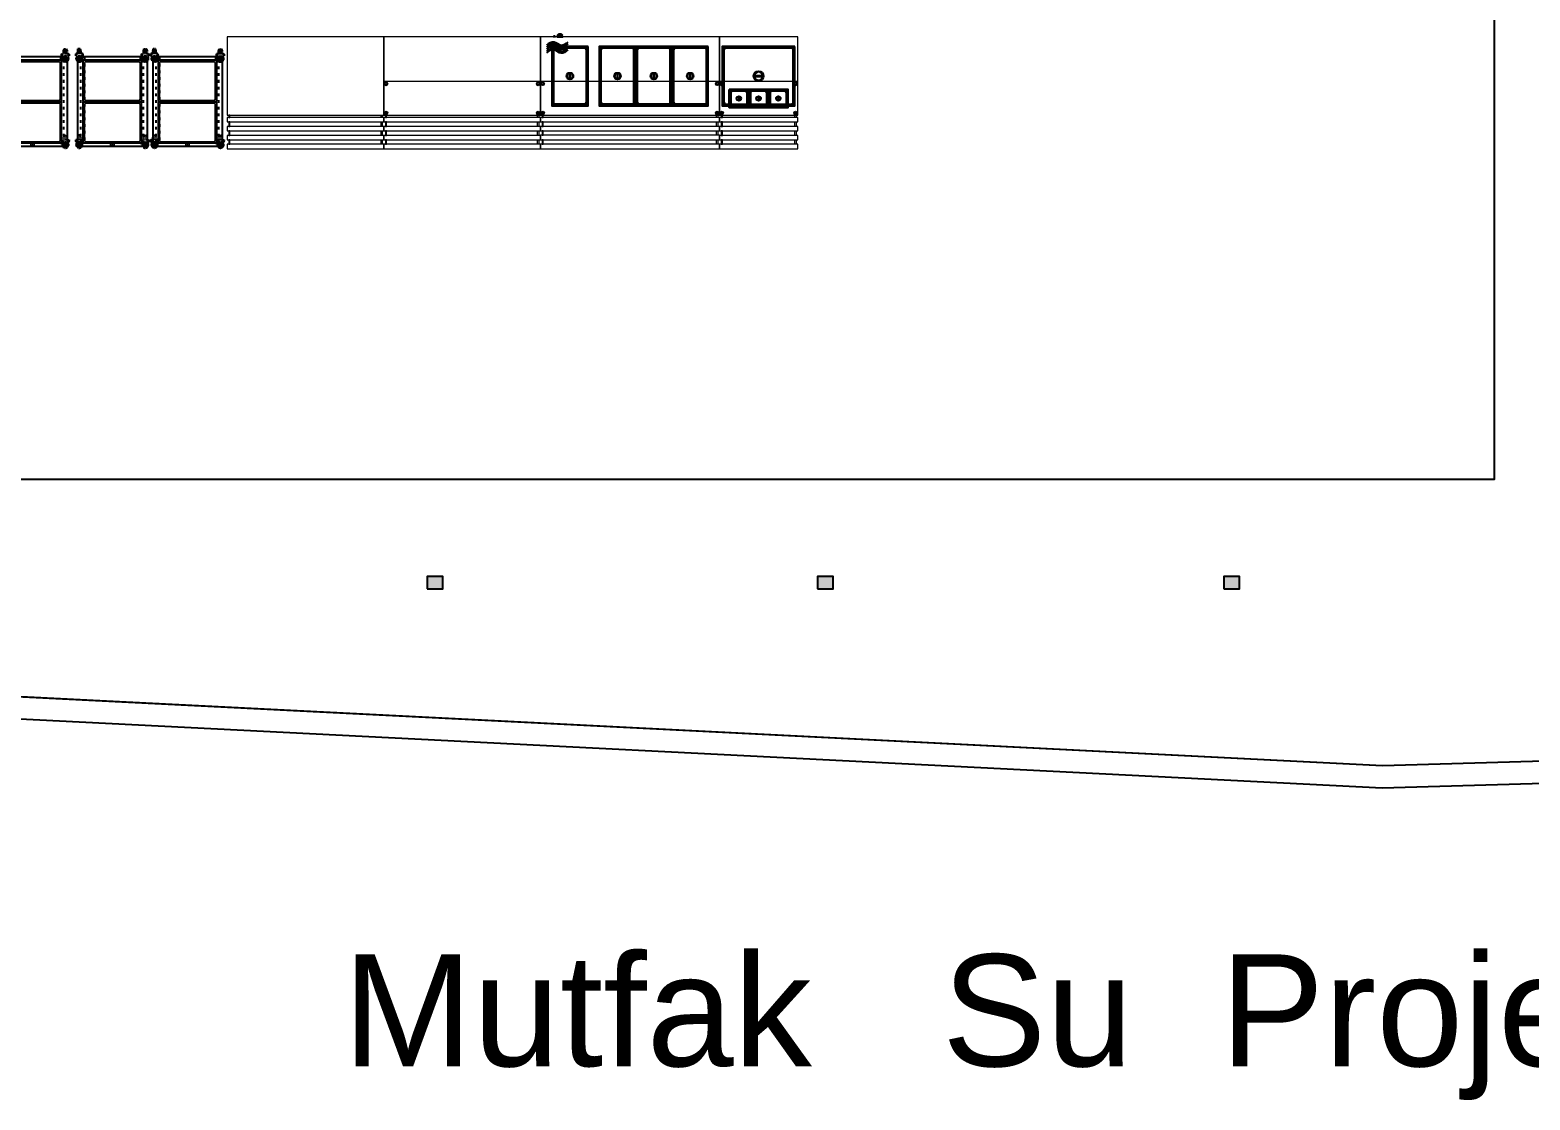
# Model space of a CAD drawing. Header units: millimetres. Extents: x -3164 to 12587, y -18082 to -16228.
# Drawn here: x 5888 to 7229, y -18038 to -17082 of the extents above; entities that cross this region are included whole.
import ezdxf

# ---------------------------------------------------------------- set-up
doc = ezdxf.new("R2010")
doc.units = ezdxf.units.MM
for name, pattern in [('ACAD_ISO03W100', [30, 12, -18]), ('DASHED', [0.75, 0.5, -0.25]), ('HIDDEN2', [0.1875, 0.125, -0.0625])]:
    doc.linetypes.add(name, pattern=pattern)
doc.layers.add('MUTAŞ', color=7, linetype='Continuous')
doc.styles.add('020', font='arial.ttf', dxfattribs={"height": 20})

# ---------------------------------------------------------------- blocks, each defined once
blk = doc.blocks.new('RTGRRY')
at = {"color": 7}
for points in [[(554.2, -1624.7), (554.2, -1689.7), (607.2, -1689.7), (607.2, -1624.7)], [(554.7, -1625.2), (554.7, -1689.2), (606.7, -1689.2), (606.7, -1625.2)], [(555, -1625.4), (555, -1688.9), (606.5, -1688.9), (606.5, -1625.4)]]:
    blk.add_lwpolyline(points, close=True, dxfattribs=at)
blk.add_lwpolyline([(555.7, -1628.2), (555.7, -1686.2, 0.414214), (557.7, -1688.2), (603.7, -1688.2, 0.414214), (605.7, -1686.2), (605.7, -1628.2, 0.414214), (603.7, -1626.2), (557.7, -1626.2, 0.414214)], format="xyb", close=True, dxfattribs=at)
for points in [[(580.4, -1653.5), (580.4, -1660.9)], [(581.1, -1660.9), (581.1, -1653.5)]]:
    blk.add_lwpolyline(points, dxfattribs=at)
blk.add_circle((580.7, -1657.2), 4.41, dxfattribs=at)
for start, end in [(95.7392, 264.2608), (275.7392, 84.2608)]:
    blk.add_arc((580.7, -1657.2), 3.67, start, end, dxfattribs=at)
blk = doc.blocks.new('REFERFGREGF')
at = {"color": 7}
for points in [[(847.1, -1673.5), (847.1, -1689.7), (864.7, -1689.7), (864.7, -1673.5)], [(847.6, -1674), (847.6, -1689.2), (864.2, -1689.2), (864.2, -1674)], [(847.9, -1674.2), (847.9, -1688.9), (864, -1688.9), (864, -1674.2)]]:
    blk.add_lwpolyline(points, close=True, dxfattribs=at)
for points in [[(847.1, -1689.7), (847.1, -1673.5)], [(855.8, -1679.9), (855.8, -1683.3)], [(856.1, -1683.3), (856.1, -1679.9)]]:
    blk.add_lwpolyline(points, dxfattribs=at)
blk.add_lwpolyline([(848.6, -1677), (848.6, -1686.2, 0.414214), (850.6, -1688.2), (861.2, -1688.2, 0.414214), (863.2, -1686.2), (863.2, -1677, 0.414214), (861.2, -1675), (850.6, -1675, 0.414214)], format="xyb", close=True, dxfattribs=at)
blk.add_circle((855.9, -1681.6), 2.02, dxfattribs=at)
for start, end in [(95.7392, 264.2608), (275.7392, 84.2608)]:
    blk.add_arc((855.9, -1681.6), 1.69, start, end, dxfattribs=at)
blk = doc.blocks.new('JH56J56')
at = {"color": 7, "lineweight": 0}
for points in [[(3293.3, -6752.6), (3363.3, -6752.6), (3363.3, -6682.6), (3293.3, -6682.6)], [(3293.3, -6752.6), (3363.3, -6752.6), (3363.3, -6722.6), (3293.3, -6722.6)], [(3293.3, -6758.6), (3363.3, -6758.6), (3363.3, -6754.6), (3293.3, -6754.6)], [(3294.9, -6754.6), (3295.9, -6754.6), (3295.9, -6752.6), (3294.9, -6752.6)], [(3361.8, -6754.6), (3360.8, -6754.6), (3360.8, -6752.6), (3361.8, -6752.6)], [(3293.3, -6766.6), (3363.3, -6766.6), (3363.3, -6762.6), (3293.3, -6762.6)], [(3294.9, -6762.6), (3295.9, -6762.6), (3295.9, -6758.6), (3294.9, -6758.6)], [(3294.9, -6770.6), (3295.9, -6770.6), (3295.9, -6766.6), (3294.9, -6766.6)], [(3361.8, -6762.6), (3360.8, -6762.6), (3360.8, -6758.6), (3361.8, -6758.6)], [(3361.8, -6770.6), (3360.8, -6770.6), (3360.8, -6766.6), (3361.8, -6766.6)], [(3293.3, -6774.6), (3363.3, -6774.6), (3363.3, -6770.6), (3293.3, -6770.6)], [(3293.3, -6782.6), (3363.3, -6782.6), (3363.3, -6778.6), (3293.3, -6778.6)], [(3294.9, -6778.6), (3295.9, -6778.6), (3295.9, -6774.6), (3294.9, -6774.6)], [(3361.8, -6778.6), (3360.8, -6778.6), (3360.8, -6774.6), (3361.8, -6774.6)]]:
    blk.add_lwpolyline(points, close=True, dxfattribs=at)
for centre, radius in [((3295.3, -6724.6), 1.6), ((3295.3, -6724.6), 1.37), ((3295.3, -6724.6), 1.3), ((3295.3, -6724.6), 0.808), ((3361.3, -6724.6), 1.6), ((3361.3, -6724.6), 1.37), ((3361.3, -6724.6), 1.3), ((3361.3, -6724.6), 0.808), ((3295.3, -6750.6), 1.6), ((3295.3, -6750.6), 1.37), ((3295.3, -6750.6), 1.3), ((3295.3, -6750.6), 0.808), ((3361.3, -6750.6), 1.6), ((3361.3, -6750.6), 1.37), ((3361.3, -6750.6), 1.3), ((3361.3, -6750.6), 0.808)]:
    blk.add_circle(centre, radius, dxfattribs=at)
at = {"color": 7, "rotation": 270}
blk.add_blockref('RTGRRY', (4985.5, -6136.9), dxfattribs=at)
at = {"color": 7}
for p in [(2454.8, -5056), (2472.4, -5056), (2490, -5056)]:
    blk.add_blockref('REFERFGREGF', p, dxfattribs=at)
blk = doc.blocks.new('TRRY')
at = {"color": 7}
for points in [[(656.6, -1636.7), (624.1, -1636.7), (624.1, -1689.7), (656.6, -1689.7)], [(656.1, -1637.2), (624.6, -1637.2), (624.6, -1689.2), (656.1, -1689.2)], [(655.9, -1637.4), (624.9, -1637.4), (624.9, -1688.9), (655.9, -1688.9)]]:
    blk.add_lwpolyline(points, close=True, dxfattribs=at)
blk.add_lwpolyline([(653.1, -1638.2), (627.6, -1638.2, 0.414214), (625.6, -1640.2), (625.6, -1686.2, 0.414214), (627.6, -1688.2), (653.1, -1688.2, 0.414214), (655.1, -1686.2), (655.1, -1640.2, 0.414214)], format="xyb", close=True, dxfattribs=at)
for points in [[(640.1, -1660.7), (640.1, -1665.7)], [(640.6, -1665.7), (640.6, -1660.7)]]:
    blk.add_lwpolyline(points, dxfattribs=at)
blk.add_circle((640.4, -1663.2), 3, dxfattribs=at)
for start, end in [(95.7392, 264.2608), (275.7392, 84.2608)]:
    blk.add_arc((640.4, -1663.2), 2.5, start, end, dxfattribs=at)
blk = doc.blocks.new('ghggfhh')
at = {"color": 7}
blk.add_lwpolyline([(1188.7, 1333.3), (1193.7, 1333.3), (1193.7, 1333.9), (1188.7, 1333.9)], close=True, dxfattribs=at)
blk.add_lwpolyline([(1188.7, 1333), (1189.2, 1332.5), (1189.2, 1332.5, 0.414214), (1190.2, 1331.5), (1192.2, 1331.5, 0.414214), (1193.2, 1332.5), (1193.2, 1332.5), (1193.7, 1333)], format="xyb", dxfattribs=at)
for points in [[(1188.7, 1333), (1190.7, 1333)], [(1189.4, 1332.7), (1193.1, 1332.7)], [(1189.5, 1332.5), (1193, 1332.5)], [(1189.5, 1332.3), (1192.9, 1332.3)], [(1189.6, 1332), (1192.8, 1332)], [(1190, 1331.8), (1192.4, 1331.8)], [(1190.7, 1333.3), (1190.7, 1333)], [(1191.7, 1333.3), (1191.7, 1333)], [(1191.7, 1333), (1193.7, 1333)]]:
    blk.add_lwpolyline(points, dxfattribs=at)
blk = doc.blocks.new('ÇŞPOŞPO')
at = {"color": 7, "lineweight": 0}
for points in [[(3235.8, -6321.2), (3395.8, -6321.2), (3395.8, -6251.2), (3235.8, -6251.2)], [(3247.2, -6251.2), (3249.2, -6251.2), (3249.2, -6250.8), (3247.2, -6250.8)], [(3235.8, -6321.2), (3395.8, -6321.2), (3395.8, -6291.2), (3235.8, -6291.2)], [(3235.8, -6327.2), (3395.8, -6327.2), (3395.8, -6323.2), (3235.8, -6323.2)], [(3237.3, -6323.2), (3238.3, -6323.2), (3238.3, -6321.2), (3237.3, -6321.2)], [(3237.3, -6331.2), (3238.3, -6331.2), (3238.3, -6327.2), (3237.3, -6327.2)], [(3394.2, -6323.2), (3393.2, -6323.2), (3393.2, -6321.2), (3394.2, -6321.2)], [(3394.2, -6331.2), (3393.2, -6331.2), (3393.2, -6327.2), (3394.2, -6327.2)], [(3235.8, -6335.2), (3395.8, -6335.2), (3395.8, -6331.2), (3235.8, -6331.2)], [(3235.8, -6343.2), (3395.8, -6343.2), (3395.8, -6339.2), (3235.8, -6339.2)], [(3237.3, -6339.2), (3238.3, -6339.2), (3238.3, -6335.2), (3237.3, -6335.2)], [(3394.2, -6339.2), (3393.2, -6339.2), (3393.2, -6335.2), (3394.2, -6335.2)], [(3235.8, -6351.2), (3395.8, -6351.2), (3395.8, -6347.2), (3235.8, -6347.2)], [(3237.3, -6347.2), (3238.3, -6347.2), (3238.3, -6343.2), (3237.3, -6343.2)], [(3394.2, -6347.2), (3393.2, -6347.2), (3393.2, -6343.2), (3394.2, -6343.2)]]:
    blk.add_lwpolyline(points, close=True, dxfattribs=at)
for centre, radius in [((3237.8, -6293.2), 1.6), ((3237.8, -6293.2), 1.37), ((3237.8, -6293.2), 1.3), ((3237.8, -6293.2), 0.808), ((3393.8, -6293.2), 1.6), ((3393.8, -6293.2), 1.37), ((3393.8, -6293.2), 1.3), ((3393.8, -6293.2), 0.808), ((3237.8, -6319.2), 1.6), ((3237.8, -6319.2), 1.37), ((3237.8, -6319.2), 1.3), ((3237.8, -6319.2), 0.808), ((3393.8, -6319.2), 1.6), ((3393.8, -6319.2), 1.37), ((3393.8, -6319.2), 1.3), ((3393.8, -6319.2), 0.808)]:
    blk.add_circle(centre, radius, dxfattribs=at)
blk.add_arc((3248.2, -6251.1), 0.871, 21.0916, 158.9084, dxfattribs=at)
at = {"color": 1}
for points in [[(3260.2, -6255.8), (3254.4, -6258.9), (3247.9, -6255.8), (3241.1, -6258.6)], [(3260.2, -6257.5), (3254.4, -6260.6), (3247.9, -6257.4), (3241.1, -6260.3)], [(3260.2, -6259.3), (3254.4, -6262.4), (3247.9, -6259.3), (3241.1, -6262.1)], [(3260.3, -6261.1), (3254.5, -6264.2), (3248, -6261), (3241.2, -6263.9)], [(3260.2, -6262.8), (3254.4, -6265.9), (3247.9, -6262.8), (3241.1, -6265.6)]]:
    blk.add_spline(points, degree=3, dxfattribs=at)
at = {"color": 7}
for p in [(2621.7, -4623), (2664.2, -4623), (2696.7, -4623), (2729.2, -4623)]:
    blk.add_blockref('TRRY', p, dxfattribs=at)
at = {"color": 7, "rotation": 180}
blk.add_blockref('ghggfhh', (4444.5, -4917.4), dxfattribs=at)
blk = doc.blocks.new('A$C55861AE5')
at = {"color": 7, "lineweight": 0}
for points in [[(0, 30), (140, 30), (140, 100), (0, 100)], [(0, 30), (140, 30), (140, 60), (0, 60)], [(0, 24), (140, 24), (140, 28), (0, 28)], [(1.5, 28), (2.5, 28), (2.5, 30), (1.5, 30)], [(138.5, 28), (137.5, 28), (137.5, 30), (138.5, 30)], [(0, 16), (140, 16), (140, 20), (0, 20)], [(1.5, 20), (2.5, 20), (2.5, 24), (1.5, 24)], [(1.5, 12), (2.5, 12), (2.5, 16), (1.5, 16)], [(138.5, 20), (137.5, 20), (137.5, 24), (138.5, 24)], [(138.5, 12), (137.5, 12), (137.5, 16), (138.5, 16)], [(0, 8), (140, 8), (140, 12), (0, 12)], [(0, 0), (140, 0), (140, 4), (0, 4)], [(1.5, 4), (2.5, 4), (2.5, 8), (1.5, 8)], [(138.5, 4), (137.5, 4), (137.5, 8), (138.5, 8)]]:
    blk.add_lwpolyline(points, close=True, dxfattribs=at)
for centre, radius in [((2, 58), 1.6), ((2, 58), 1.37), ((2, 58), 1.3), ((2, 58), 0.808), ((138, 58), 1.6), ((138, 58), 1.37), ((138, 58), 1.3), ((138, 58), 0.808), ((2, 32), 1.6), ((2, 32), 1.37), ((2, 32), 1.3), ((2, 32), 0.808), ((138, 32), 1.6), ((138, 32), 1.37), ((138, 32), 1.3), ((138, 32), 0.808)]:
    blk.add_circle(centre, radius, dxfattribs=at)
blk = doc.blocks.new('A$C7C753DD0')
at = {"color": 7, "lineweight": 0}
for points in [[(0, 30), (140, 30), (140, 100), (0, 100)], [(0, 24), (140, 24), (140, 28), (0, 28)], [(1.5, 28), (2.5, 28), (2.5, 30), (1.5, 30)], [(138.5, 28), (137.5, 28), (137.5, 30), (138.5, 30)], [(0, 16), (140, 16), (140, 20), (0, 20)], [(1.5, 20), (2.5, 20), (2.5, 24), (1.5, 24)], [(1.5, 12), (2.5, 12), (2.5, 16), (1.5, 16)], [(138.5, 20), (137.5, 20), (137.5, 24), (138.5, 24)], [(138.5, 12), (137.5, 12), (137.5, 16), (138.5, 16)], [(0, 8), (140, 8), (140, 12), (0, 12)], [(0, 0), (140, 0), (140, 4), (0, 4)], [(1.5, 4), (2.5, 4), (2.5, 8), (1.5, 8)], [(138.5, 4), (137.5, 4), (137.5, 8), (138.5, 8)]]:
    blk.add_lwpolyline(points, close=True, dxfattribs=at)
blk = doc.blocks.new('ERGERGERR')
at = {"color": 30, "lineweight": 0}
for points in [[(13033.1, -3671.6), (13033.1, -3706.6, 0.414214), (13034.1, -3707.6), (13085.1, -3707.6, 0.414214), (13086.1, -3706.6), (13086.1, -3671.6, 0.414214), (13085.1, -3670.6), (13034.1, -3670.6, 0.414214)], [(13033.1, -3671.6), (13033.1, -3706.6, 0.414214), (13034.1, -3707.6), (13085.1, -3707.6, 0.414214), (13086.1, -3706.6), (13086.1, -3671.6, 0.414214), (13085.1, -3670.7), (13034.1, -3670.7, 0.414214)], [(13033.1, -3671.6), (13033.1, -3706.6, 0.414214), (13034.1, -3707.6), (13085.1, -3707.6, 0.414214), (13086.1, -3706.6), (13086.1, -3671.6, 0.414214), (13085.1, -3670.7), (13034.1, -3670.7, 0.414214)], [(13033.1, -3671.6), (13033.1, -3706.6, 0.414214), (13034.1, -3707.6), (13085.1, -3707.6, 0.414214), (13086.1, -3706.6), (13086.1, -3671.6, 0.414214), (13085.1, -3670.7), (13034.1, -3670.7, 0.414214)], [(13033.1, -3671.6), (13033.1, -3706.6, 0.414214), (13034.1, -3707.6), (13085.1, -3707.6, 0.414214), (13086.1, -3706.6), (13086.1, -3671.6, 0.414214), (13085.1, -3670.7), (13034.1, -3670.7, 0.414214)], [(13033.1, -3671.6), (13033.1, -3706.6, 0.414214), (13034.1, -3707.6), (13085.1, -3707.6, 0.414214), (13086, -3706.6), (13086, -3671.6, 0.414214), (13085.1, -3670.7), (13034.1, -3670.7, 0.414214)], [(13033.2, -3671.6), (13033.2, -3706.6, 0.414214), (13034.1, -3707.6), (13085.1, -3707.6, 0.414214), (13086, -3706.6), (13086, -3671.6, 0.414214), (13085.1, -3670.7), (13034.1, -3670.7, 0.414214)], [(13033.4, -3671.6), (13033.4, -3706.6, 0.414214), (13034.1, -3707.3), (13085.1, -3707.3, 0.414214), (13085.8, -3706.6), (13085.8, -3671.6, 0.414214), (13085.1, -3671), (13034.1, -3671, 0.414214)], [(13033.5, -3671.6), (13033.5, -3706.6, 0.414214), (13034.1, -3707.2), (13085.1, -3707.2, 0.414214), (13085.7, -3706.6), (13085.7, -3671.6, 0.414214), (13085.1, -3671.1), (13034.1, -3671.1, 0.414214)], [(13033.7, -3671.6), (13033.7, -3706.6, 0.414214), (13034.1, -3707.1), (13085.1, -3707.1, 0.414214), (13085.5, -3706.6), (13085.5, -3671.6, 0.414214), (13085.1, -3671.2), (13034.1, -3671.2, 0.414214)], [(13034.7, -3673.2), (13034.7, -3705.1, 0.414214), (13035.7, -3706.1), (13083.5, -3706.1, 0.414214), (13084.5, -3705.1), (13084.5, -3673.2, 0.414214), (13083.5, -3672.2), (13035.7, -3672.2, 0.414214)]]:
    blk.add_lwpolyline(points, format="xyb", close=True, dxfattribs=at)
blk = doc.blocks.new('BT32')
at = {"color": 7, "lineweight": 0}
blk.add_lwpolyline([(13145.6, -3593.6), (13148.6, -3593.6), (13148.6, -3596.6), (13145.6, -3596.6), (13145.6, -3593.6), (13148.6, -3593.6), (13145.6, -3596.6), (13145.6, -3593.6), (13148.6, -3596.6)], dxfattribs=at)
at = {"layer": 'MUTAŞ', "color": 7, "linetype": 'HIDDEN2'}
for p, q in [((13114.2, -3597.7), (13114.3, -3597.6)), ((13114.2, -3599.2), (13114.2, -3597.7)), ((13114.3, -3599.4), (13114.2, -3599.2)), ((13114.3, -3597.6), (13114.8, -3597.6)), ((13114.3, -3598), (13114.8, -3598)), ((13114.3, -3598.9), (13114.8, -3598.9)), ((13114.8, -3599.4), (13114.3, -3599.4)), ((13114.8, -3597.6), (13114.8, -3597.3)), ((13114.8, -3597.3), (13115.1, -3597.3)), ((13114.8, -3597.6), (13114.8, -3599.4)), ((13114.8, -3599.6), (13114.8, -3599.4)), ((13115.1, -3599.6), (13114.8, -3599.6)), ((13115.1, -3597.3), (13115.1, -3596.6)), ((13115.1, -3599.6), (13115.1, -3597.3)), ((13115.1, -3599.8), (13115.1, -3599.6)), ((13116, -3599.8), (13115.1, -3599.8)), ((13119.3, -3599.8), (13116, -3599.8)), ((13116, -3602.2), (13116, -3599.8)), ((13116.5, -3603.8), (13116, -3602.2)), ((13116.5, -3599.8), (13116.5, -3603.8)), ((13118.8, -3603.8), (13116.5, -3603.8)), ((13116.9, -3594.6), (13117.6, -3594.2)), ((13116.9, -3595.5), (13116.9, -3594.6)), ((13117.6, -3596), (13116.9, -3595.5)), ((13117.6, -3594.2), (13118.4, -3594.6)), ((13118.4, -3595.5), (13117.6, -3596)), ((13117.6, -3599.8), (13117.6, -3603.8)), ((13118.4, -3594.6), (13118.4, -3595.5)), ((13118.8, -3599.8), (13118.8, -3603.8)), ((13119.3, -3602.2), (13118.8, -3603.8)), ((13119.3, -3599.8), (13119.3, -3602.2)), ((13120.2, -3599.8), (13119.3, -3599.8)), ((13120.2, -3596.6), (13120.2, -3597.3)), ((13120.2, -3597.3), (13120.2, -3599.6)), ((13120.2, -3597.3), (13120.5, -3597.3)), ((13120.5, -3599.6), (13120.2, -3599.6)), ((13120.2, -3599.6), (13120.2, -3599.8)), ((13120.5, -3597.3), (13120.5, -3597.6)), ((13120.5, -3599.4), (13120.5, -3597.6)), ((13120.5, -3597.6), (13121, -3597.6)), ((13121, -3598), (13120.5, -3598)), ((13121, -3598.9), (13120.5, -3598.9)), ((13121, -3599.4), (13120.5, -3599.4)), ((13120.5, -3599.4), (13120.5, -3599.6)), ((13121, -3597.6), (13121.1, -3597.7)), ((13121.1, -3599.2), (13121, -3599.4)), ((13121.1, -3597.7), (13121.1, -3599.2)), ((13173.3, -3597.6), (13173.2, -3597.7)), ((13173.2, -3597.7), (13173.2, -3599.2)), ((13173.2, -3599.2), (13173.3, -3599.4)), ((13173.8, -3597.6), (13173.3, -3597.6)), ((13173.3, -3598), (13173.8, -3598)), ((13173.3, -3598.9), (13173.8, -3598.9)), ((13173.3, -3599.4), (13173.8, -3599.4)), ((13174.1, -3597.3), (13173.8, -3597.3)), ((13173.8, -3597.3), (13173.8, -3597.6)), ((13173.8, -3599.4), (13173.8, -3597.6)), ((13173.8, -3599.4), (13173.8, -3599.6)), ((13173.8, -3599.6), (13174.1, -3599.6)), ((13174.1, -3596.6), (13174.1, -3597.3)), ((13174.1, -3597.3), (13174.1, -3599.6)), ((13174.1, -3599.6), (13174.1, -3599.8)), ((13174.1, -3599.8), (13175, -3599.8)), ((13175, -3599.8), (13178.3, -3599.8)), ((13175, -3599.8), (13175, -3602.2)), ((13175, -3602.2), (13175.5, -3603.8)), ((13175.5, -3599.8), (13175.5, -3603.8)), ((13175.5, -3603.8), (13177.8, -3603.8)), ((13176.6, -3594.2), (13175.9, -3594.6)), ((13175.9, -3594.6), (13175.9, -3595.5)), ((13175.9, -3595.5), (13176.6, -3596)), ((13177.4, -3594.6), (13176.6, -3594.2)), ((13176.6, -3596), (13177.4, -3595.5)), ((13176.6, -3599.8), (13176.6, -3603.8)), ((13177.4, -3595.5), (13177.4, -3594.6)), ((13177.8, -3599.8), (13177.8, -3603.8)), ((13177.8, -3603.8), (13178.3, -3602.2)), ((13178.3, -3602.2), (13178.3, -3599.8)), ((13178.3, -3599.8), (13179.2, -3599.8)), ((13179.2, -3597.3), (13179.2, -3596.6)), ((13179.2, -3599.6), (13179.2, -3597.3)), ((13179.5, -3597.3), (13179.2, -3597.3)), ((13179.2, -3599.8), (13179.2, -3599.6)), ((13179.2, -3599.6), (13179.5, -3599.6)), ((13179.5, -3597.6), (13179.5, -3597.3)), ((13179.5, -3597.6), (13179.5, -3599.4)), ((13180, -3597.6), (13179.5, -3597.6)), ((13180, -3598), (13179.5, -3598)), ((13180, -3598.9), (13179.5, -3598.9)), ((13179.5, -3599.6), (13179.5, -3599.4)), ((13179.5, -3599.4), (13180, -3599.4)), ((13180.1, -3597.7), (13180, -3597.6)), ((13180, -3599.4), (13180.1, -3599.2)), ((13180.1, -3599.2), (13180.1, -3597.7)), ((13116.9, -3671.6), (13117.6, -3671.2)), ((13116.9, -3672.5), (13116.9, -3671.6)), ((13117.6, -3673), (13116.9, -3672.5)), ((13117.6, -3671.2), (13118.4, -3671.6)), ((13118.4, -3672.5), (13117.6, -3673)), ((13118.4, -3671.6), (13118.4, -3672.5)), ((13176.6, -3671.2), (13175.9, -3671.6)), ((13175.9, -3671.6), (13175.9, -3672.5)), ((13175.9, -3672.5), (13176.6, -3673)), ((13177.4, -3671.6), (13176.6, -3671.2)), ((13176.6, -3673), (13177.4, -3672.5)), ((13177.4, -3672.5), (13177.4, -3671.6)), ((13114.2, -3674.7), (13114.3, -3674.6)), ((13114.2, -3676.2), (13114.2, -3674.7)), ((13114.3, -3676.4), (13114.2, -3676.2)), ((13114.3, -3674.6), (13114.8, -3674.6)), ((13114.3, -3675), (13114.8, -3675)), ((13114.3, -3675.9), (13114.8, -3675.9)), ((13114.8, -3676.4), (13114.3, -3676.4)), ((13114.8, -3674.6), (13114.8, -3674.3)), ((13114.8, -3674.3), (13115.1, -3674.3)), ((13114.8, -3674.6), (13114.8, -3676.4)), ((13114.8, -3676.6), (13114.8, -3676.4)), ((13115.1, -3676.6), (13114.8, -3676.6)), ((13115.1, -3674.3), (13115.1, -3673.6)), ((13115.1, -3676.6), (13115.1, -3674.3)), ((13115.1, -3676.8), (13115.1, -3676.6)), ((13116, -3676.8), (13115.1, -3676.8)), ((13119.3, -3676.8), (13116, -3676.8)), ((13116, -3679.2), (13116, -3676.8)), ((13116.5, -3680.8), (13116, -3679.2)), ((13116.5, -3676.8), (13116.5, -3680.8)), ((13118.8, -3680.8), (13116.5, -3680.8)), ((13117.6, -3676.8), (13117.6, -3680.8)), ((13118.8, -3676.8), (13118.8, -3680.8)), ((13119.3, -3679.2), (13118.8, -3680.8)), ((13119.3, -3676.8), (13119.3, -3679.2)), ((13120.2, -3676.8), (13119.3, -3676.8)), ((13120.2, -3673.6), (13120.2, -3674.3)), ((13120.2, -3674.3), (13120.2, -3676.6)), ((13120.2, -3674.3), (13120.5, -3674.3)), ((13120.5, -3676.6), (13120.2, -3676.6)), ((13120.2, -3676.6), (13120.2, -3676.8)), ((13120.5, -3674.3), (13120.5, -3674.6)), ((13120.5, -3676.4), (13120.5, -3674.6)), ((13120.5, -3674.6), (13121, -3674.6)), ((13121, -3675), (13120.5, -3675)), ((13121, -3675.9), (13120.5, -3675.9)), ((13121, -3676.4), (13120.5, -3676.4)), ((13120.5, -3676.4), (13120.5, -3676.6)), ((13121, -3674.6), (13121.1, -3674.7)), ((13121.1, -3676.2), (13121, -3676.4)), ((13121.1, -3674.7), (13121.1, -3676.2)), ((13173.3, -3674.6), (13173.2, -3674.7)), ((13173.2, -3674.7), (13173.2, -3676.2)), ((13173.2, -3676.2), (13173.3, -3676.4)), ((13173.8, -3674.6), (13173.3, -3674.6)), ((13173.3, -3675), (13173.8, -3675)), ((13173.3, -3675.9), (13173.8, -3675.9)), ((13173.3, -3676.4), (13173.8, -3676.4)), ((13174.1, -3674.3), (13173.8, -3674.3)), ((13173.8, -3674.3), (13173.8, -3674.6)), ((13173.8, -3676.4), (13173.8, -3674.6)), ((13173.8, -3676.4), (13173.8, -3676.6)), ((13173.8, -3676.6), (13174.1, -3676.6)), ((13174.1, -3673.6), (13174.1, -3674.3)), ((13174.1, -3674.3), (13174.1, -3676.6)), ((13174.1, -3676.6), (13174.1, -3676.8)), ((13174.1, -3676.8), (13175, -3676.8)), ((13175, -3676.8), (13178.3, -3676.8)), ((13175, -3676.8), (13175, -3679.2)), ((13175, -3679.2), (13175.5, -3680.8)), ((13175.5, -3676.8), (13175.5, -3680.8)), ((13175.5, -3680.8), (13177.8, -3680.8)), ((13176.6, -3676.8), (13176.6, -3680.8)), ((13177.8, -3676.8), (13177.8, -3680.8)), ((13177.8, -3680.8), (13178.3, -3679.2)), ((13178.3, -3679.2), (13178.3, -3676.8)), ((13178.3, -3676.8), (13179.2, -3676.8)), ((13179.2, -3674.3), (13179.2, -3673.6)), ((13179.2, -3676.6), (13179.2, -3674.3)), ((13179.5, -3674.3), (13179.2, -3674.3)), ((13179.2, -3676.8), (13179.2, -3676.6)), ((13179.2, -3676.6), (13179.5, -3676.6)), ((13179.5, -3674.6), (13179.5, -3674.3)), ((13179.5, -3674.6), (13179.5, -3676.4)), ((13180, -3674.6), (13179.5, -3674.6)), ((13180, -3675), (13179.5, -3675)), ((13180, -3675.9), (13179.5, -3675.9)), ((13179.5, -3676.6), (13179.5, -3676.4)), ((13179.5, -3676.4), (13180, -3676.4)), ((13180.1, -3674.7), (13180, -3674.6)), ((13180, -3676.4), (13180.1, -3676.2)), ((13180.1, -3676.2), (13180.1, -3674.7))]:
    blk.add_line(p, q, dxfattribs=at)
at = {"layer": 'MUTAŞ', "color": 7}
for p, q in [((13116.1, -3596.6), (13116.1, -3593.6)), ((13116.1, -3593.6), (13119.1, -3593.6)), ((13116.1, -3596.6), (13116.1, -3593.6)), ((13116.1, -3593.6), (13119.1, -3596.6)), ((13119.1, -3593.6), (13116.1, -3596.6)), ((13116.1, -3596.6), (13116.1, -3593.6)), ((13116.1, -3593.6), (13119.1, -3593.6)), ((13116.1, -3596.6), (13119.1, -3593.6)), ((13119.1, -3596.6), (13116.1, -3593.6)), ((13116.1, -3593.6), (13178.1, -3593.6)), ((13116.1, -3673.6), (13116.1, -3596.6)), ((13119.1, -3596.6), (13116.1, -3596.6)), ((13119.1, -3596.6), (13116.1, -3596.6)), ((13119.1, -3593.6), (13119.1, -3596.6)), ((13119.1, -3596.6), (13119.1, -3593.6)), ((13119.1, -3593.6), (13119.1, -3596.6)), ((13119.1, -3593.6), (13119.1, -3596.6)), ((13119.1, -3596.6), (13175.1, -3596.6)), ((13178.1, -3593.6), (13175.1, -3593.6)), ((13175.1, -3593.6), (13175.1, -3596.6)), ((13178.1, -3593.6), (13175.1, -3596.6)), ((13175.1, -3596.6), (13175.1, -3593.6)), ((13175.1, -3593.6), (13178.1, -3596.6)), ((13175.1, -3593.6), (13178.1, -3593.6)), ((13175.1, -3596.6), (13175.1, -3593.6)), ((13175.1, -3593.6), (13178.1, -3593.6)), ((13178.1, -3593.6), (13175.1, -3596.6)), ((13178.1, -3596.6), (13175.1, -3593.6)), ((13175.1, -3596.6), (13178.1, -3596.6)), ((13178.1, -3596.6), (13175.1, -3596.6)), ((13175.1, -3596.6), (13178.1, -3596.6)), ((13178.1, -3596.6), (13178.1, -3593.6)), ((13178.1, -3596.6), (13178.1, -3593.6)), ((13178.1, -3593.6), (13178.1, -3596.6)), ((13178.1, -3673.6), (13178.1, -3596.6)), ((13116.1, -3673.6), (13116.1, -3670.6)), ((13116.1, -3670.6), (13119.1, -3670.6)), ((13119.1, -3673.6), (13116.1, -3670.6)), ((13116.1, -3670.6), (13119.1, -3670.6)), ((13119.1, -3670.6), (13116.1, -3673.6)), ((13116.1, -3670.6), (13116.1, -3673.6)), ((13119.1, -3670.6), (13116.1, -3670.6)), ((13116.1, -3670.6), (13119.1, -3673.6)), ((13119.1, -3670.6), (13116.1, -3673.6)), ((13119.1, -3670.6), (13119.1, -3673.6)), ((13119.1, -3673.6), (13119.1, -3670.6)), ((13119.1, -3673.6), (13119.1, -3670.6)), ((13119.1, -3670.6), (13175.1, -3670.6)), ((13122.6, -3670.6), (13171.6, -3670.6)), ((13178.1, -3670.6), (13175.1, -3670.6)), ((13175.1, -3670.6), (13175.1, -3673.6)), ((13175.1, -3673.6), (13178.1, -3670.6)), ((13178.1, -3670.6), (13175.1, -3670.6)), ((13175.1, -3670.6), (13178.1, -3673.6)), ((13178.1, -3670.6), (13175.1, -3670.6)), ((13175.1, -3670.6), (13175.1, -3673.6)), ((13178.1, -3673.6), (13175.1, -3670.6)), ((13175.1, -3670.6), (13178.1, -3670.6)), ((13178.1, -3670.6), (13175.1, -3673.6)), ((13178.1, -3673.6), (13178.1, -3670.6)), ((13178.1, -3673.6), (13178.1, -3670.6)), ((13119.1, -3673.6), (13116.1, -3673.6)), ((13116.1, -3673.6), (13119.1, -3673.6)), ((13116.1, -3673.6), (13178.1, -3673.6)), ((13175.1, -3673.6), (13178.1, -3673.6)), ((13175.1, -3673.6), (13178.1, -3673.6)), ((13175.1, -3673.6), (13178.1, -3673.6))]:
    blk.add_line(p, q, dxfattribs=at)
at = {"layer": 'MUTAŞ', "color": 7, "linetype": 'ACAD_ISO03W100', "ltscale": 0.2}
for p, q in [((13119.1, -3596.6), (13119.1, -3673.6)), ((13122.1, -3596.6), (13119.1, -3596.6)), ((13122.1, -3673.6), (13122.1, -3596.6)), ((13172.1, -3673.6), (13172.1, -3596.6)), ((13172.1, -3596.6), (13175.1, -3596.6)), ((13175.1, -3596.6), (13175.1, -3673.6)), ((13119.1, -3673.6), (13122.1, -3673.6)), ((13175.1, -3673.6), (13172.1, -3673.6))]:
    blk.add_line(p, q, dxfattribs=at)
at = {"layer": 'MUTAŞ', "color": 7, "linetype": 'HIDDEN2'}
for centre, radius in [((13117.6, -3595.1), 2.55), ((13176.6, -3595.1), 2.55), ((13117.6, -3595.1), 1.7), ((13176.6, -3595.1), 1.7), ((13117.6, -3672.1), 2.55), ((13117.6, -3672.1), 1.7), ((13176.6, -3672.1), 2.55), ((13176.6, -3672.1), 1.7)]:
    blk.add_circle(centre, radius, dxfattribs=at)
at = {"layer": 'MUTAŞ', "color": 7, "linetype": 'DASHED'}
for centre in [(13117.6, -3595.1), (13176.6, -3595.1), (13117.6, -3672.1), (13176.6, -3672.1)]:
    blk.add_circle(centre, 1.6, dxfattribs=at)
at = {"layer": 'MUTAŞ', "color": 7, "linetype": 'HIDDEN2'}
for centre, radius, start, end in [((13117.6, -3595.1), 2.98, 328.9973, 211.0027), ((13176.6, -3595.1), 2.98, 328.9973, 211.0027), ((13114.6, -3597.8), 0.407, 147.1328, 212.8672), ((13115.7, -3598.5), 1.53, 163.2213, 196.7787), ((13114.6, -3599.1), 0.407, 147.1328, 212.8672), ((13120.7, -3597.8), 0.407, 327.1328, 32.8672), ((13119.6, -3598.5), 1.53, 343.2213, 16.7787), ((13120.7, -3599.1), 0.407, 327.1328, 32.8672), ((13173.6, -3597.8), 0.407, 147.1328, 212.8672), ((13174.7, -3598.5), 1.53, 163.2213, 196.7787), ((13173.6, -3599.1), 0.407, 147.1328, 212.8672), ((13179.7, -3597.8), 0.407, 327.1328, 32.8672), ((13178.6, -3598.5), 1.53, 343.2213, 16.7787), ((13179.7, -3599.1), 0.407, 327.1328, 32.8672), ((13117.6, -3672.1), 2.98, 328.9973, 211.0027), ((13176.6, -3672.1), 2.98, 328.9973, 211.0027), ((13114.6, -3674.8), 0.407, 147.1328, 212.8672), ((13115.7, -3675.5), 1.53, 163.2213, 196.7787), ((13114.6, -3676.1), 0.407, 147.1328, 212.8672), ((13120.7, -3674.8), 0.407, 327.1328, 32.8672), ((13119.6, -3675.5), 1.53, 343.2213, 16.7787), ((13120.7, -3676.1), 0.407, 327.1328, 32.8672), ((13173.6, -3674.8), 0.407, 147.1328, 212.8672), ((13174.7, -3675.5), 1.53, 163.2213, 196.7787), ((13173.6, -3676.1), 0.407, 147.1328, 212.8672), ((13179.7, -3674.8), 0.407, 327.1328, 32.8672), ((13178.6, -3675.5), 1.53, 343.2213, 16.7787), ((13179.7, -3676.1), 0.407, 327.1328, 32.8672)]:
    blk.add_arc(centre, radius, start, end, dxfattribs=at)
at = {"color": 7, "lineweight": 0}
for p in [(87.6, 74.1), (87.6, 37.1)]:
    blk.add_blockref('ERGERGERR', p, dxfattribs=at)

msp = doc.modelspace()

# ---------------------------------------------------------------- hatches: boundary and pattern name
h = msp.add_hatch(color=256)
h.dxf.hatch_style = 1
h.paths.add_polyline_path([(5752.42, -16550.25), (5766.42, -16550.25), (5766.42, -16539.25), (5752.42, -16539.25)])
h.paths.add_polyline_path([(5545.54, -16653.04), (5559.11, -16656.47), (5561.81, -16645.81), (5548.24, -16642.38)])
h.paths.add_polyline_path([(6243.08, -16699.21), (6257.08, -16699.21), (6257.08, -16688.21), (6243.08, -16688.21)])
h.paths.add_polyline_path([(6592.08, -16699.21), (6606.08, -16699.21), (6606.08, -16688.21), (6592.08, -16688.21)])
h.paths.add_polyline_path([(7742.08, -16700.21), (7756.08, -16700.21), (7756.08, -16689.21), (7742.08, -16689.21)])
h.paths.add_polyline_path([(8154.08, -16707.21), (8168.08, -16707.21), (8168.08, -16696.21), (8154.08, -16696.21)])
h.paths.add_polyline_path([(8154.08, -17581.21), (8168.08, -17581.21), (8168.08, -17570.21), (8154.08, -17570.21)])
h.paths.add_polyline_path([(7704.08, -17581.21), (7718.08, -17581.21), (7718.08, -17570.21), (7704.08, -17570.21)])
h.paths.add_polyline_path([(7307.08, -17581.21), (7321.08, -17581.21), (7321.08, -17570.21), (7307.08, -17570.21)])
h.paths.add_polyline_path([(6955.08, -17581.21), (6969.08, -17581.21), (6969.08, -17570.21), (6955.08, -17570.21)])
h.paths.add_polyline_path([(6592.08, -17581.21), (6606.08, -17581.21), (6606.08, -17570.21), (6592.08, -17570.21)])
h.paths.add_polyline_path([(6243.08, -17581.21), (6257.08, -17581.21), (6257.08, -17570.21), (6243.08, -17570.21)])

# ---------------------------------------------------------------- linework, layer by layer
for points in [[(5156.72, -17483.09), (7197.13, -17483.09), (7197.13, -16228.06), (5156.72, -16228.06)], [(6243.08, -17581.21), (6257.08, -17581.21), (6257.08, -17570.21), (6243.08, -17570.21)], [(6592.08, -17581.21), (6606.08, -17581.21), (6606.08, -17570.21), (6592.08, -17570.21)], [(6955.08, -17581.21), (6969.08, -17581.21), (6969.08, -17570.21), (6955.08, -17570.21)]]:
    msp.add_lwpolyline(points, close=True)
for points in [[(5755.46, -17691.15), (7096.68, -17758.97), (8313.22, -17723.82), (8328.07, -16543.63), (7608.33, -16520.21), (6953.96, -16525.21), (5570.21, -16531.08), (5282.72, -17667.24), (5303.09, -17668.27)], [(5756.47, -17671.17), (7096.9, -17738.95), (8293.46, -17704.38), (8307.83, -16562.99), (7608.08, -16540.21), (6954.08, -16545.21), (5585.8, -16551.02), (5494.41, -16912.18)], [(5740.09, -17670.35), (7096.9, -17738.95), (8293.46, -17704.38)]]:
    msp.add_lwpolyline(points)

# ---------------------------------------------------------------- block references
for name, p in [('A$C7C753DD0', (6064.44, -17187.74)), ('A$C55861AE5', (6204.44, -17187.74))]:
    msp.add_blockref(name, p)
at = {"color": 7, "lineweight": 0}
for name, p in [('ÇŞPOŞPO', (3108.66, -10836.5)), ('JH56J56', (3211.09, -10405.13))]:
    msp.add_blockref(name, p, dxfattribs=at)
at = {"color": 7, "lineweight": 0, "rotation": 180}
for p in [(19037.47, -20779.24), (19108.89, -20779.24), (19176.09, -20779.24)]:
    msp.add_blockref('BT32', p, dxfattribs=at)

# ---------------------------------------------------------------- texts
at = {"style": '020'}
msp.add_text('Mutfak   Su  Projesi', height=100, dxfattribs=at).set_placement((6167.72, -18007.89))

doc.saveas('drawing.dxf')
